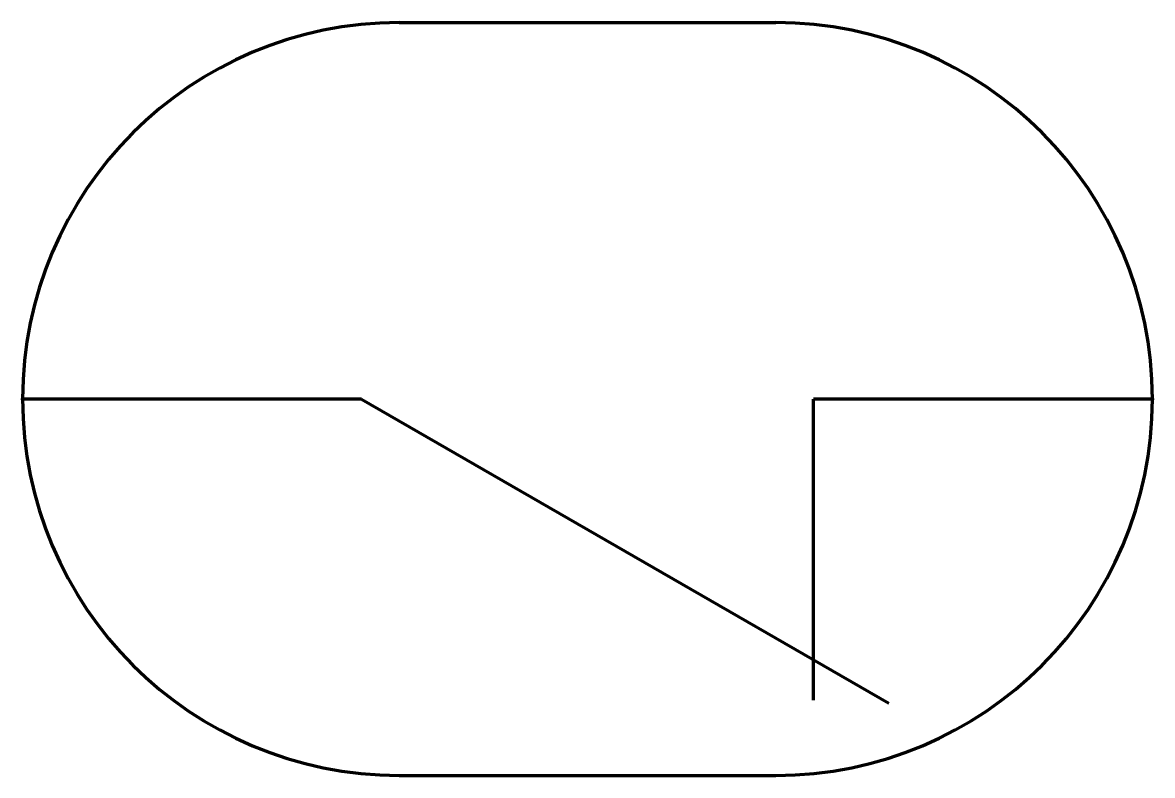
# Model space of a CAD drawing. Header units: millimetres. Extents: x 0 to 15, y -5 to 5.
import ezdxf

# ---------------------------------------------------------------- set-up
doc = ezdxf.new("R2010")
doc.units = ezdxf.units.MM
doc.layers.get('0').update_dxf_attribs({"linetype": 'CONTINUOUS', "lineweight": 0})

msp = doc.modelspace()

# ---------------------------------------------------------------- linework, layer by layer
at = {"color": 7, "linetype": 'CONTINUOUS', "lineweight": 70}
for p, q in [((5, 5), (10, 5)), ((4.5, 0), (0, 0)), ((4.5, 0), (11.5, -4.04)), ((15, 0), (10.5, 0)), ((10.5, -4), (10.5, 0)), ((5, -5), (10, -5))]:
    msp.add_line(p, q, dxfattribs=at)
for centre, start, end in [((5, 0), 90, 270), ((10, 0), 270, 90)]:
    msp.add_arc(centre, 5, start, end, dxfattribs=at)
for p in [(0, 0), (15, 0)]:
    msp.add_point(p, dxfattribs=at)

doc.saveas('drawing.dxf')
